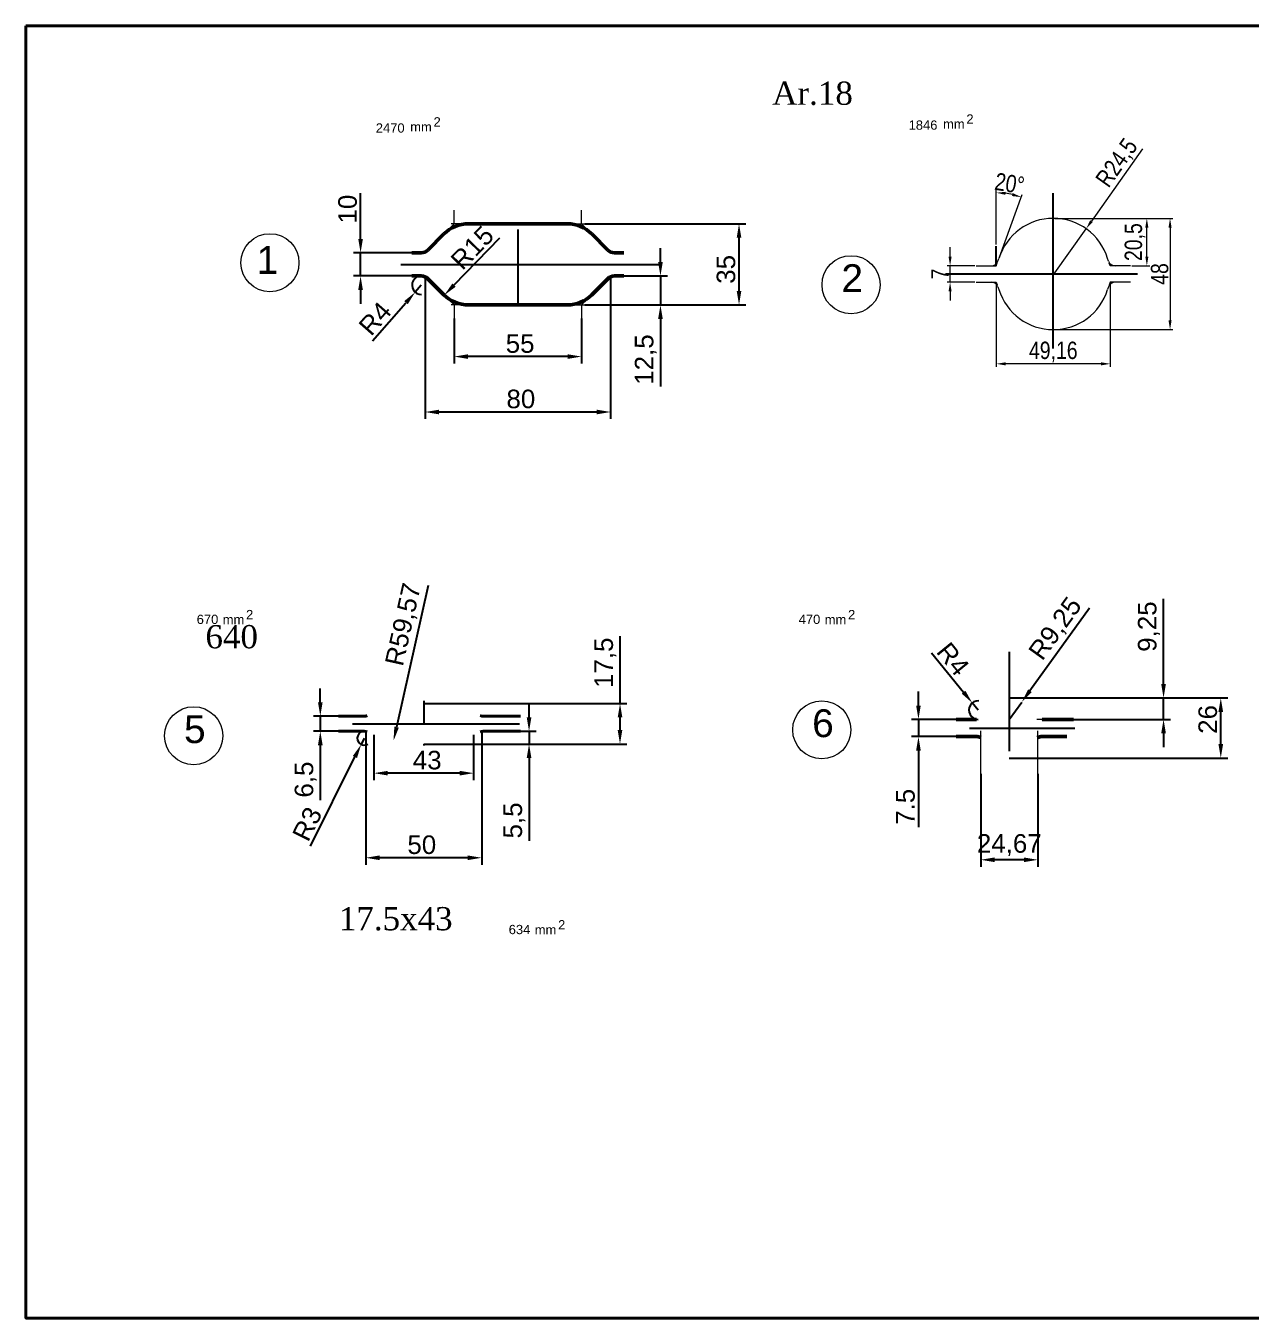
# Model space of a CAD drawing. Header units: millimetres. Extents: x -954 to 34898, y -2134 to 12006.
# Drawn here: x 9691 to 10220, y 7867 to 8424 of the extents above; entities that cross this region are included whole.
import ezdxf

# ---------------------------------------------------------------- set-up
doc = ezdxf.new("R2010")
doc.units = ezdxf.units.MM
doc.header["$LTSCALE"] = 3
doc.linetypes.add('ACAD_ISO04W100', pattern=[30, 24, -3, 0, -3])
for name, color, linetype, lineweight in [('Quota', 3, 'Continuous', 40), ('контурная', 7, 'Continuous', 50), ('осевые', 1, 'ACAD_ISO04W100', 25), ('размерные', 7, 'Continuous', 25), ('тонкая', 7, 'Continuous', 20), ('тонкий', 7, 'Continuous', 20)]:
    doc.layers.add(name, color=color, linetype=linetype, lineweight=lineweight)
doc.layers.add('осевая', color=4, linetype='Continuous')
doc.styles.add('s1v4', font='arial.ttf', dxfattribs={"height": 4})
doc.styles.add('s2.5v4', font='times.ttf', dxfattribs={"height": 10})
doc.styles.add('s3v2.5', font='arial.ttf', dxfattribs={"width": 0.8, "height": 7.5})
doc.styles.get("Standard").update_dxf_attribs({"font": 'arial.ttf'})
doc.dimstyles.new('s2v4', dxfattribs={"dimtxt": 8, "dimasz": 6, "dimexe": 3, "dimexo": 0, "dimgap": 1.5, "dimtad": 1, "dimtxsty": 'Standard', "dimcen": 2.5, "dimadec": 0, "dimazin": 0, "dimtfac": 1, "dimtmove": 0, "dimatfit": 3, "dimfxl": 1, "dimarcsym": 0})
doc.dimstyles.new('s2v4$0', dxfattribs={"dimtxt": 8, "dimasz": 6, "dimexe": 3, "dimexo": 0, "dimgap": 1.5, "dimtad": 1, "dimtxsty": 'Standard', "dimcen": 2.5, "dimadec": 0, "dimazin": 0, "dimtfac": 1, "dimtmove": 0, "dimatfit": 3, "dimfxl": 1, "dimarcsym": 0})
doc.dimstyles.new('s3v2.5', dxfattribs={"dimtxt": 7.5, "dimasz": 4, "dimexe": 1.25, "dimexo": 0.625, "dimtad": 1, "dimtxsty": 's3v2.5', "dimcen": 1.5, "dimclrd": 6, "dimclre": 256, "dimclrt": 1, "dimadec": 0, "dimazin": 0, "dimtfac": 1, "dimtmove": 0, "dimatfit": 3, "dimfxl": 1, "dimlwd": -1, "dimlwe": -1, "dimarcsym": 0})

# ---------------------------------------------------------------- blocks, each defined once
blk = doc.blocks.new('*D2682')
at = {"layer": 'Defpoints', "color": 0, "transparency": 16777216}
for p in [(10076.44, 8125.37), (10092.64, 8125.37), (10092.64, 8117.97)]:
    blk.add_point(p, dxfattribs=at)
at = {"layer": 'тонкий', "color": 0, "lineweight": -2, "transparency": 16777216}
for p, q in [((10076.44, 8131.37), (10076.44, 8137.37)), ((10092.64, 8125.37), (10073.44, 8125.37)), ((10076.44, 8125.37), (10076.44, 8117.97)), ((10092.64, 8117.97), (10073.44, 8117.97)), ((10076.44, 8111.97), (10076.44, 8078.91))]:
    blk.add_line(p, q, dxfattribs=at)
at = {"layer": 'тонкий', "color": 0, "transparency": 16777216}
for points in [[(10075.44, 8131.37), (10077.44, 8131.37), (10076.44, 8125.37)], [(10075.44, 8111.97), (10077.44, 8111.97), (10076.44, 8117.97)]]:
    blk.add_solid(points, dxfattribs=at)
at = {"layer": 'тонкий', "color": 0, "transparency": 16777216, "insert": (10070.88, 8087.69), "char_height": 8, "attachment_point": 5, "rotation": 90}
blk.add_mtext('7.5', dxfattribs=at)
blk = doc.blocks.new('*D2671')
at = {"layer": 'Defpoints', "color": 0, "transparency": 16777216}
for p in [(10099.68, 8132.47), (10102.2, 8129.37)]:
    blk.add_point(p, dxfattribs=at)
at = {"layer": 'тонкий', "color": 0, "lineweight": -2, "transparency": 16777216}
for p, q in [((10082.11, 8154.11), (10095.9, 8137.13)), ((10102.2, 8129.37), (10099.68, 8132.47))]:
    blk.add_line(p, q, dxfattribs=at)
blk.add_arc((10102.2, 8129.37), 4, 86.1036, 270, dxfattribs=at)
at = {"layer": 'тонкий', "color": 0, "transparency": 16777216}
blk.add_solid([(10096.67, 8137.76), (10095.12, 8136.5), (10099.68, 8132.47)], dxfattribs=at)
at = {"layer": 'тонкий', "color": 0, "transparency": 16777216, "insert": (10091.38, 8151.42), "char_height": 8, "attachment_point": 5, "rotation": 309.0755}
blk.add_mtext('R4', dxfattribs=at)
blk = doc.blocks.new('*D2672')
at = {"layer": 'Defpoints', "color": 0, "transparency": 16777216}
for p in [(10115.62, 8134.62), (10206.84, 8134.62), (10115.62, 8108.72)]:
    blk.add_point(p, dxfattribs=at)
at = {"layer": 'тонкий', "color": 0, "lineweight": -2, "transparency": 16777216}
for p, q in [((10115.62, 8134.62), (10209.84, 8134.62)), ((10206.84, 8114.72), (10206.84, 8128.62)), ((10115.62, 8108.72), (10209.84, 8108.72))]:
    blk.add_line(p, q, dxfattribs=at)
at = {"layer": 'тонкий', "color": 0, "transparency": 16777216}
for points in [[(10205.84, 8128.62), (10207.84, 8128.62), (10206.84, 8134.62)], [(10205.84, 8114.72), (10207.84, 8114.72), (10206.84, 8108.72)]]:
    blk.add_solid(points, dxfattribs=at)
at = {"layer": 'тонкий', "color": 0, "transparency": 16777216, "insert": (10201.26, 8125.37), "char_height": 8, "attachment_point": 5, "rotation": 90}
blk.add_mtext('26', dxfattribs=at)
blk = doc.blocks.new('*D2683')
at = {"layer": 'Defpoints', "color": 0, "transparency": 16777216}
for p in [(10138.96, 8134.62), (10182.16, 8134.62), (10139.19, 8125.37)]:
    blk.add_point(p, dxfattribs=at)
at = {"layer": 'тонкий', "color": 0, "lineweight": -2, "transparency": 16777216}
for p, q in [((10182.16, 8140.62), (10182.16, 8177.33)), ((10138.96, 8134.62), (10185.16, 8134.62)), ((10182.16, 8125.37), (10182.16, 8134.62)), ((10139.19, 8125.37), (10185.16, 8125.37)), ((10182.16, 8119.37), (10182.16, 8113.37))]:
    blk.add_line(p, q, dxfattribs=at)
at = {"layer": 'тонкий', "color": 0, "transparency": 16777216}
for points in [[(10181.16, 8140.62), (10183.16, 8140.62), (10182.16, 8134.62)], [(10181.16, 8119.37), (10183.16, 8119.37), (10182.16, 8125.37)]]:
    blk.add_solid(points, dxfattribs=at)
at = {"layer": 'тонкий', "color": 0, "transparency": 16777216, "insert": (10175.85, 8165.41), "char_height": 8, "attachment_point": 5, "rotation": 90}
blk.add_mtext('9,25', dxfattribs=at)
blk = doc.blocks.new('*D2673')
at = {"layer": 'Defpoints', "color": 0, "transparency": 16777216}
for p in [(10121.03, 8132.87), (10115.62, 8125.37)]:
    blk.add_point(p, dxfattribs=at)
at = {"layer": 'тонкий', "color": 0, "lineweight": -2, "transparency": 16777216}
for p, q in [((10150.24, 8173.36), (10124.54, 8137.74)), ((10115.62, 8125.37), (10121.03, 8132.87))]:
    blk.add_line(p, q, dxfattribs=at)
at = {"layer": 'тонкий', "color": 0, "transparency": 16777216}
blk.add_solid([(10123.73, 8138.32), (10125.35, 8137.15), (10121.03, 8132.87)], dxfattribs=at)
at = {"layer": 'тонкий', "color": 0, "transparency": 16777216, "insert": (10135.91, 8164.27), "char_height": 8, "attachment_point": 5, "rotation": 54.191}
blk.add_mtext('R9,25', dxfattribs=at)
blk = doc.blocks.new('*D2674')
at = {"layer": 'Defpoints', "color": 0, "transparency": 16777216}
for p in [(9826.25, 8126.77), (9818.44, 8120.27), (9826.25, 8120.27)]:
    blk.add_point(p, dxfattribs=at)
at = {"layer": 'тонкий', "color": 0, "lineweight": -2, "transparency": 16777216}
for p, q in [((9818.44, 8132.77), (9818.44, 8138.77)), ((9826.25, 8126.77), (9815.44, 8126.77)), ((9818.44, 8126.77), (9818.44, 8120.27)), ((9826.25, 8120.27), (9815.44, 8120.27)), ((9818.44, 8114.27), (9818.44, 8090.6))]:
    blk.add_line(p, q, dxfattribs=at)
at = {"layer": 'тонкий', "color": 0, "transparency": 16777216}
for points in [[(9817.44, 8132.77), (9819.44, 8132.77), (9818.44, 8126.77)], [(9817.44, 8114.27), (9819.44, 8114.27), (9818.44, 8120.27)]]:
    blk.add_solid(points, dxfattribs=at)
at = {"layer": 'тонкий', "color": 0, "transparency": 16777216, "insert": (9812.14, 8099.43), "char_height": 8, "attachment_point": 5, "rotation": 90}
blk.add_mtext('6,5', dxfattribs=at)
blk = doc.blocks.new('*D2675')
at = {"layer": 'Defpoints', "color": 0, "transparency": 16777216}
for p in [(9838.02, 8120.2), (9888.06, 8120.2), (9838.02, 8065.71)]:
    blk.add_point(p, dxfattribs=at)
at = {"layer": 'тонкий', "color": 0, "lineweight": -2, "transparency": 16777216}
for p, q in [((9838.02, 8120.2), (9838.02, 8062.71)), ((9888.06, 8120.2), (9888.06, 8062.71)), ((9882.06, 8065.71), (9844.02, 8065.71))]:
    blk.add_line(p, q, dxfattribs=at)
at = {"layer": 'тонкий', "color": 0, "transparency": 16777216}
for points in [[(9844.02, 8066.71), (9844.02, 8064.71), (9838.02, 8065.71)], [(9882.06, 8066.71), (9882.06, 8064.71), (9888.06, 8065.71)]]:
    blk.add_solid(points, dxfattribs=at)
at = {"layer": 'тонкий', "color": 0, "transparency": 16777216, "insert": (9862.22, 8071.29), "char_height": 8, "attachment_point": 5}
blk.add_mtext('50', dxfattribs=at)
blk = doc.blocks.new('*D2684')
at = {"layer": 'Defpoints', "color": 0, "transparency": 16777216}
for p in [(9904.85, 8120.27), (9908.48, 8120.27), (9863.04, 8114.77)]:
    blk.add_point(p, dxfattribs=at)
at = {"layer": 'тонкий', "color": 0, "lineweight": -2, "transparency": 16777216}
for p, q in [((9908.48, 8126.27), (9908.48, 8132.27)), ((9904.85, 8120.27), (9911.48, 8120.27)), ((9908.48, 8120.27), (9908.48, 8114.77)), ((9863.04, 8114.77), (9911.48, 8114.77)), ((9908.48, 8108.77), (9908.48, 8072.99))]:
    blk.add_line(p, q, dxfattribs=at)
at = {"layer": 'тонкий', "color": 0, "transparency": 16777216}
for points in [[(9907.48, 8126.27), (9909.48, 8126.27), (9908.48, 8120.27)], [(9907.48, 8108.77), (9909.48, 8108.77), (9908.48, 8114.77)]]:
    blk.add_solid(points, dxfattribs=at)
at = {"layer": 'тонкий', "color": 0, "transparency": 16777216, "insert": (9902.19, 8081.81), "char_height": 8, "attachment_point": 5, "rotation": 90}
blk.add_mtext('5,5', dxfattribs=at)
blk = doc.blocks.new('*D2676')
at = {"layer": 'Defpoints', "color": 0, "transparency": 16777216}
for p in [(9863.74, 8132.26), (9947.72, 8132.26), (9907.64, 8114.77)]:
    blk.add_point(p, dxfattribs=at)
at = {"layer": 'тонкий', "color": 0, "lineweight": -2, "transparency": 16777216}
for p, q in [((9947.72, 8132.26), (9947.72, 8161.35)), ((9863.74, 8132.26), (9950.72, 8132.26)), ((9947.72, 8120.77), (9947.72, 8126.26)), ((9907.64, 8114.77), (9950.72, 8114.77))]:
    blk.add_line(p, q, dxfattribs=at)
at = {"layer": 'тонкий', "color": 0, "transparency": 16777216}
for points in [[(9946.72, 8126.26), (9948.72, 8126.26), (9947.72, 8132.26)], [(9946.72, 8120.77), (9948.72, 8120.77), (9947.72, 8114.77)]]:
    blk.add_solid(points, dxfattribs=at)
at = {"layer": 'тонкий', "color": 0, "transparency": 16777216, "insert": (9941.42, 8149.81), "char_height": 8, "attachment_point": 5, "rotation": 90}
blk.add_mtext('17,5', dxfattribs=at)
blk = doc.blocks.new('*D2677')
at = {"color": 0, "lineweight": -2, "transparency": 16777216}
for p, q in [((9841.54, 8118.78), (9841.54, 8099.2)), ((9884.54, 8118.78), (9884.54, 8099.2)), ((9878.54, 8102.2), (9847.54, 8102.2))]:
    blk.add_line(p, q, dxfattribs=at)
at = {"color": 0, "transparency": 16777216}
for points in [[(9847.54, 8103.2), (9847.54, 8101.2), (9841.54, 8102.2)], [(9878.54, 8103.2), (9878.54, 8101.2), (9884.54, 8102.2)]]:
    blk.add_solid(points, dxfattribs=at)
at = {"layer": 'Defpoints', "color": 0, "transparency": 16777216}
for p in [(9841.54, 8118.78), (9884.54, 8118.78), (9841.54, 8102.2)]:
    blk.add_point(p, dxfattribs=at)
at = {"color": 0, "lineweight": 15, "transparency": 16777216, "insert": (9864.55, 8107.78), "char_height": 8, "attachment_point": 5}
blk.add_mtext('43', dxfattribs=at)
blk = doc.blocks.new('*D2685')
at = {"layer": 'Defpoints', "color": 0, "transparency": 16777216}
for p in [(9836.06, 8114.58), (9837.39, 8117.27)]:
    blk.add_point(p, dxfattribs=at)
at = {"layer": 'тонкий', "color": 0, "lineweight": -2, "transparency": 16777216}
for p, q in [((9837.39, 8117.27), (9836.06, 8114.58)), ((9814.28, 8070.69), (9833.39, 8109.2))]:
    blk.add_line(p, q, dxfattribs=at)
blk.add_arc((9837.39, 8117.27), 3, 90, 300.9069, dxfattribs=at)
at = {"layer": 'тонкий', "color": 0, "transparency": 16777216}
blk.add_solid([(9832.49, 8109.65), (9834.29, 8108.76), (9836.06, 8114.58)], dxfattribs=at)
at = {"layer": 'тонкий', "color": 0, "transparency": 16777216, "insert": (9812.81, 8080.3), "char_height": 8, "attachment_point": 5, "rotation": 63.6111}
blk.add_mtext('R3', dxfattribs=at)
blk = doc.blocks.new('*D2678')
at = {"layer": 'Defpoints', "color": 0, "transparency": 16777216}
for p in [(9863.04, 8174.34), (9850.03, 8116.21)]:
    blk.add_point(p, dxfattribs=at)
at = {"layer": 'тонкий', "color": 0, "lineweight": -2, "transparency": 16777216}
blk.add_line((9865.02, 8183.19), (9851.34, 8122.06), dxfattribs=at)
at = {"layer": 'тонкий', "color": 0, "transparency": 16777216}
blk.add_solid([(9850.37, 8122.28), (9852.32, 8121.84), (9850.03, 8116.21)], dxfattribs=at)
at = {"layer": 'тонкий', "color": 0, "transparency": 16777216, "insert": (9854.76, 8166.2), "char_height": 8, "attachment_point": 5, "rotation": 77.385}
blk.add_mtext('R59,57', dxfattribs=at)
blk = doc.blocks.new('*D2686')
at = {"layer": 'Defpoints', "color": 0, "transparency": 16777216}
for p in [(10103.28, 8101.9), (10127.95, 8101.9), (10103.28, 8064.84)]:
    blk.add_point(p, dxfattribs=at)
at = {"layer": 'тонкий', "color": 0, "lineweight": -2, "transparency": 16777216}
for p, q in [((10103.28, 8101.9), (10103.28, 8061.84)), ((10127.95, 8101.9), (10127.95, 8061.84)), ((10121.95, 8064.84), (10109.28, 8064.84))]:
    blk.add_line(p, q, dxfattribs=at)
at = {"layer": 'тонкий', "color": 0, "transparency": 16777216}
for points in [[(10109.28, 8065.84), (10109.28, 8063.84), (10103.28, 8064.84)], [(10121.95, 8065.84), (10121.95, 8063.84), (10127.95, 8064.84)]]:
    blk.add_solid(points, dxfattribs=at)
at = {"layer": 'тонкий', "color": 0, "transparency": 16777216, "insert": (10115.62, 8071.15), "char_height": 8, "attachment_point": 5}
blk.add_mtext('24,67', dxfattribs=at)
blk = doc.blocks.new('*D2679')
at = {"layer": 'Defpoints', "color": 0, "transparency": 16777216}
for p in [(9932.5, 8339.11), (9999.05, 8339.11), (9968.16, 8304.11)]:
    blk.add_point(p, dxfattribs=at)
at = {"layer": 'тонкий', "color": 0, "lineweight": -2, "transparency": 16777216}
for p, q in [((9932.5, 8339.11), (10002.05, 8339.11)), ((9999.05, 8310.11), (9999.05, 8333.11)), ((9968.16, 8304.11), (10002.05, 8304.11))]:
    blk.add_line(p, q, dxfattribs=at)
at = {"layer": 'тонкий', "color": 0, "transparency": 16777216}
for points in [[(9998.05, 8333.11), (10000.05, 8333.11), (9999.05, 8339.11)], [(9998.05, 8310.11), (10000.05, 8310.11), (9999.05, 8304.11)]]:
    blk.add_solid(points, dxfattribs=at)
at = {"layer": 'тонкий', "color": 0, "transparency": 16777216, "insert": (9993.46, 8319.46), "char_height": 8, "attachment_point": 5, "rotation": 90}
blk.add_mtext('35', dxfattribs=at)
blk = doc.blocks.new('*D2687')
at = {"layer": 'Defpoints', "color": 0, "transparency": 16777216}
for p in [(9835.81, 8326.61), (9858.47, 8326.61), (9857.89, 8316.61)]:
    blk.add_point(p, dxfattribs=at)
at = {"layer": 'тонкий', "color": 0, "lineweight": -2, "transparency": 16777216}
for p, q in [((9835.81, 8332.61), (9835.81, 8352.29)), ((9858.47, 8326.61), (9832.81, 8326.61)), ((9835.81, 8316.61), (9835.81, 8326.61)), ((9857.89, 8316.61), (9832.81, 8316.61)), ((9835.81, 8310.61), (9835.81, 8304.61))]:
    blk.add_line(p, q, dxfattribs=at)
at = {"layer": 'тонкий', "color": 0, "transparency": 16777216}
for points in [[(9834.81, 8332.61), (9836.81, 8332.61), (9835.81, 8326.61)], [(9834.81, 8310.61), (9836.81, 8310.61), (9835.81, 8316.61)]]:
    blk.add_solid(points, dxfattribs=at)
at = {"layer": 'тонкий', "color": 0, "transparency": 16777216, "insert": (9830.23, 8345.45), "char_height": 8, "attachment_point": 5, "rotation": 90}
blk.add_mtext('10', dxfattribs=at)
blk = doc.blocks.new('*D2688')
at = {"layer": 'Defpoints', "color": 0, "transparency": 16777216}
for p in [(9949.43, 8316.61), (9932.5, 8304.11), (9965.16, 8304.11)]:
    blk.add_point(p, dxfattribs=at)
at = {"layer": 'тонкий', "color": 0, "lineweight": -2, "transparency": 16777216}
for p, q in [((9965.16, 8322.61), (9965.16, 8328.61)), ((9949.43, 8316.61), (9968.16, 8316.61)), ((9965.16, 8316.61), (9965.16, 8304.11)), ((9932.5, 8304.11), (9968.16, 8304.11)), ((9965.16, 8298.11), (9965.16, 8269.02))]:
    blk.add_line(p, q, dxfattribs=at)
at = {"layer": 'тонкий', "color": 0, "transparency": 16777216}
for points in [[(9964.16, 8322.61), (9966.16, 8322.61), (9965.16, 8316.61)], [(9964.16, 8298.11), (9966.16, 8298.11), (9965.16, 8304.11)]]:
    blk.add_solid(points, dxfattribs=at)
at = {"layer": 'тонкий', "color": 0, "transparency": 16777216, "insert": (9958.85, 8280.57), "char_height": 8, "attachment_point": 5, "rotation": 90}
blk.add_mtext('12,5', dxfattribs=at)
blk = doc.blocks.new('*D2689')
at = {"layer": 'Defpoints', "color": 0, "transparency": 16777216}
for p in [(9876.16, 8298.24), (9931.16, 8298.24), (9876.16, 8281.85)]:
    blk.add_point(p, dxfattribs=at)
at = {"layer": 'тонкий', "color": 0, "lineweight": -2, "transparency": 16777216}
for p, q in [((9876.16, 8298.24), (9876.16, 8278.85)), ((9931.16, 8298.24), (9931.16, 8278.85)), ((9925.16, 8281.85), (9882.16, 8281.85))]:
    blk.add_line(p, q, dxfattribs=at)
at = {"layer": 'тонкий', "color": 0, "transparency": 16777216}
for points in [[(9882.16, 8282.85), (9882.16, 8280.85), (9876.16, 8281.85)], [(9925.16, 8282.85), (9925.16, 8280.85), (9931.16, 8281.85)]]:
    blk.add_solid(points, dxfattribs=at)
at = {"layer": 'тонкий', "color": 0, "transparency": 16777216, "insert": (9904.63, 8287.42), "char_height": 8, "attachment_point": 5}
blk.add_mtext('55', dxfattribs=at)
blk = doc.blocks.new('*D2690')
at = {"layer": 'Defpoints', "color": 0, "transparency": 16777216}
for p in [(9863.66, 8316.61), (9943.66, 8316.61), (9863.66, 8257.95)]:
    blk.add_point(p, dxfattribs=at)
at = {"layer": 'тонкий', "color": 0, "lineweight": -2, "transparency": 16777216}
for p, q in [((9863.66, 8316.61), (9863.66, 8254.95)), ((9943.66, 8316.61), (9943.66, 8254.95)), ((9937.66, 8257.95), (9869.66, 8257.95))]:
    blk.add_line(p, q, dxfattribs=at)
at = {"layer": 'тонкий', "color": 0, "transparency": 16777216}
for points in [[(9869.66, 8258.95), (9869.66, 8256.95), (9863.66, 8257.95)], [(9937.66, 8258.95), (9937.66, 8256.95), (9943.66, 8257.95)]]:
    blk.add_solid(points, dxfattribs=at)
at = {"layer": 'тонкий', "color": 0, "transparency": 16777216, "insert": (9904.95, 8263.54), "char_height": 8, "attachment_point": 5}
blk.add_mtext('80', dxfattribs=at)
blk = doc.blocks.new('*D2680')
at = {"layer": 'Defpoints', "color": 0, "transparency": 16777216}
for p in [(9882.38, 8319.11), (9871.92, 8308.35)]:
    blk.add_point(p, dxfattribs=at)
at = {"layer": 'тонкий', "color": 0, "lineweight": -2, "transparency": 16777216}
blk.add_line((9895.74, 8332.86), (9876.1, 8312.66), dxfattribs=at)
at = {"layer": 'тонкий', "color": 0, "transparency": 16777216}
blk.add_solid([(9875.39, 8313.35), (9876.82, 8311.96), (9871.92, 8308.35)], dxfattribs=at)
at = {"layer": 'тонкий', "color": 0, "transparency": 16777216, "insert": (9884.01, 8328.8), "char_height": 8, "attachment_point": 5, "rotation": 45.812}
blk.add_mtext('R15', dxfattribs=at)
blk = doc.blocks.new('*D2691')
at = {"layer": 'Defpoints', "color": 0, "transparency": 16777216}
for p in [(9859.36, 8309.61), (9862.01, 8312.61)]:
    blk.add_point(p, dxfattribs=at)
at = {"layer": 'тонкий', "color": 0, "lineweight": -2, "transparency": 16777216}
for p, q in [((9862.01, 8312.61), (9859.36, 8309.61)), ((9840.95, 8288.69), (9855.4, 8305.1))]:
    blk.add_line(p, q, dxfattribs=at)
blk.add_arc((9862.01, 8312.61), 4, 90, 271.6172, dxfattribs=at)
at = {"layer": 'тонкий', "color": 0, "transparency": 16777216}
blk.add_solid([(9854.65, 8305.77), (9856.15, 8304.44), (9859.36, 8309.61)], dxfattribs=at)
at = {"layer": 'тонкий', "color": 0, "transparency": 16777216, "insert": (9842.07, 8298.28), "char_height": 8, "attachment_point": 5, "rotation": 48.6454}
blk.add_mtext('R4', dxfattribs=at)
blk = doc.blocks.new('*D2692')
at = {"layer": 'Defpoints', "color": 0, "transparency": 16777216}
for p in [(10134.6, 8341.47), (10134.6, 8293.47), (10184.96, 8293.47)]:
    blk.add_point(p, dxfattribs=at)
at = {"layer": 'тонкая', "transparency": 16777216}
for p, q in [((10135.23, 8341.47), (10186.21, 8341.47)), ((10135.23, 8293.47), (10186.21, 8293.47))]:
    blk.add_line(p, q, dxfattribs=at)
at = {"layer": 'тонкая', "color": 6, "transparency": 16777216}
blk.add_line((10184.96, 8337.47), (10184.96, 8297.47), dxfattribs=at)
for points in [[(10184.29, 8337.47), (10185.63, 8337.47), (10184.96, 8341.47)], [(10184.29, 8297.47), (10185.63, 8297.47), (10184.96, 8293.47)]]:
    blk.add_solid(points, dxfattribs=at)
at = {"layer": 'тонкая', "color": 1, "transparency": 16777216, "insert": (10180.5, 8317.47), "char_height": 7.5, "attachment_point": 5, "rotation": 90, "style": 's3v2.5'}
blk.add_mtext('48', dxfattribs=at)
blk = doc.blocks.new('*D2693')
at = {"layer": 'Defpoints', "color": 0, "transparency": 16777216}
for p in [(10110.02, 8313.97), (10159.18, 8313.97), (10110.02, 8278.72)]:
    blk.add_point(p, dxfattribs=at)
at = {"layer": 'тонкая', "transparency": 16777216}
for p, q in [((10110.02, 8313.35), (10110.02, 8277.47)), ((10159.18, 8313.35), (10159.18, 8277.47))]:
    blk.add_line(p, q, dxfattribs=at)
at = {"layer": 'тонкая', "color": 6, "transparency": 16777216}
blk.add_line((10155.18, 8278.72), (10114.02, 8278.72), dxfattribs=at)
for points in [[(10114.02, 8279.39), (10114.02, 8278.05), (10110.02, 8278.72)], [(10155.18, 8279.39), (10155.18, 8278.05), (10159.18, 8278.72)]]:
    blk.add_solid(points, dxfattribs=at)
at = {"layer": 'тонкая', "color": 1, "transparency": 16777216, "insert": (10134.6, 8283.85), "char_height": 7.5, "attachment_point": 5, "style": 's3v2.5'}
blk.add_mtext('49,16', dxfattribs=at)
blk = doc.blocks.new('*D2694')
at = {"layer": 'Defpoints', "color": 0, "transparency": 16777216}
for p in [(10090.09, 8320.97), (10101.32, 8320.97), (10101.32, 8313.97)]:
    blk.add_point(p, dxfattribs=at)
at = {"layer": 'тонкая', "color": 6, "transparency": 16777216}
for p, q in [((10090.09, 8324.97), (10090.09, 8328.97)), ((10090.09, 8313.97), (10090.09, 8320.97)), ((10090.09, 8309.97), (10090.09, 8305.97))]:
    blk.add_line(p, q, dxfattribs=at)
at = {"layer": 'тонкая', "transparency": 16777216}
for p, q in [((10100.69, 8320.97), (10088.84, 8320.97)), ((10100.69, 8313.97), (10088.84, 8313.97))]:
    blk.add_line(p, q, dxfattribs=at)
at = {"layer": 'тонкая', "color": 6, "transparency": 16777216}
for points in [[(10089.43, 8324.97), (10090.76, 8324.97), (10090.09, 8320.97)], [(10089.43, 8309.97), (10090.76, 8309.97), (10090.09, 8313.97)]]:
    blk.add_solid(points, dxfattribs=at)
at = {"layer": 'тонкая', "color": 1, "transparency": 16777216, "insert": (10085.72, 8317.47), "char_height": 7.5, "attachment_point": 5, "rotation": 90, "style": 's3v2.5'}
blk.add_mtext('7', dxfattribs=at)
blk = doc.blocks.new('*D2695')
at = {"layer": 'Defpoints', "color": 0, "transparency": 16777216}
for p in [(10148.76, 8336.97), (10134.6, 8316.97)]:
    blk.add_point(p, dxfattribs=at)
at = {"layer": 'тонкая', "color": 6, "transparency": 16777216}
for p, q in [((10173.13, 8371.39), (10151.07, 8340.23)), ((10134.6, 8316.97), (10148.76, 8336.97))]:
    blk.add_line(p, q, dxfattribs=at)
blk.add_solid([(10150.52, 8340.62), (10151.61, 8339.85), (10148.76, 8336.97)], dxfattribs=at)
at = {"layer": 'тонкая', "color": 1, "transparency": 16777216, "insert": (10162.4, 8365.13), "char_height": 7.5, "attachment_point": 5, "rotation": 54.7056, "style": 's3v2.5'}
blk.add_mtext('R24,5', dxfattribs=at)
blk = doc.blocks.new('*D2696')
at = {"layer": 'Defpoints', "color": 0, "transparency": 16777216}
for p in [(10167.88, 8341.47), (10174.96, 8341.47), (10167.88, 8320.97)]:
    blk.add_point(p, dxfattribs=at)
at = {"layer": 'тонкая', "transparency": 16777216}
for p, q in [((10168.51, 8341.47), (10176.21, 8341.47)), ((10168.51, 8320.97), (10176.21, 8320.97))]:
    blk.add_line(p, q, dxfattribs=at)
at = {"layer": 'тонкая', "color": 6, "transparency": 16777216}
blk.add_line((10174.96, 8324.97), (10174.96, 8337.47), dxfattribs=at)
for points in [[(10174.29, 8337.47), (10175.63, 8337.47), (10174.96, 8341.47)], [(10174.29, 8324.97), (10175.63, 8324.97), (10174.96, 8320.97)]]:
    blk.add_solid(points, dxfattribs=at)
at = {"layer": 'тонкая', "color": 1, "transparency": 16777216, "insert": (10169.83, 8331.22), "char_height": 7.5, "attachment_point": 5, "rotation": 90, "style": 's3v2.5'}
blk.add_mtext('20,5', dxfattribs=at)
blk = doc.blocks.new('*D2697')
at = {"layer": 'Defpoints', "color": 0, "transparency": 16777216}
for p in [(10117.29, 8351.66), (10110.02, 8329.5), (10110.02, 8320.97), (10110.74, 8322.95), (10111.18, 8324.16)]:
    blk.add_point(p, dxfattribs=at)
at = {"layer": 'тонкая', "transparency": 16777216}
for p, q in [((10110.02, 8330.13), (10110.02, 8353.76)), ((10111.39, 8324.74), (10121.23, 8351.78))]:
    blk.add_line(p, q, dxfattribs=at)
at = {"layer": 'тонкая', "color": 6, "transparency": 16777216}
blk.add_arc((10110.02, 8320.97), 31.54, 77.2723, 82.7277, dxfattribs=at)
for points in [[(10113.97, 8351.59), (10114.05, 8352.92), (10110.02, 8352.51)], [(10117.15, 8352.37), (10116.78, 8351.09), (10120.8, 8350.61)]]:
    blk.add_solid(points, dxfattribs=at)
at = {"layer": 'тонкая', "color": 1, "transparency": 16777216, "insert": (10115.77, 8356.5), "char_height": 7.5, "attachment_point": 5, "rotation": 350.804, "style": 's3v2.5'}
blk.add_mtext('20°', dxfattribs=at)

msp = doc.modelspace()

# ---------------------------------------------------------------- linework, layer by layer
at = {"lineweight": 40}
for p, q in [((9826.254, 8126.767), (9837.39, 8126.767)), ((9904.853, 8126.767), (9888.694, 8126.767)), ((9826.254, 8120.267), (9837.39, 8120.267)), ((9904.853, 8120.267), (9888.694, 8120.267))]:
    msp.add_line(p, q, dxfattribs=at)
for centre, start, end in [((9837.39, 8129.767), 270, 294.20303), ((9888.694, 8129.767), 245.79697, 270), ((9837.39, 8117.267), 65.79697, 90), ((9888.694, 8117.267), 90, 114.20303)]:
    msp.add_arc(centre, 3, start, end, dxfattribs=at)
at = {"layer": 'Quota'}
msp.add_lwpolyline([(9691.428, 8424.484), (10702.152, 8424.484), (10702.152, 7867.172), (9691.428, 7867.172), (9691.428, 8424.484)], close=True, dxfattribs=at)
at = {"layer": 'контурная'}
for p, q in [((9903.664, 8339.111), (9882.378, 8339.111)), ((9903.664, 8339.111), (9924.951, 8339.111)), ((9871.771, 8334.717), (9864.836, 8327.782)), ((9935.558, 8334.717), (9942.493, 8327.782)), ((9862.008, 8326.611), (9857.895, 8326.611)), ((9945.321, 8326.611), (9949.434, 8326.611)), ((9862.008, 8316.611), (9857.895, 8316.611)), ((9871.771, 8308.504), (9864.836, 8315.439)), ((9935.558, 8308.504), (9942.493, 8315.439)), ((9945.321, 8316.611), (9949.434, 8316.611)), ((9903.664, 8304.111), (9882.378, 8304.111)), ((9903.664, 8304.111), (9924.951, 8304.111)), ((10092.639, 8125.368), (10101.478, 8125.368)), ((10129.757, 8125.368), (10143.291, 8125.368)), ((10092.639, 8117.968), (10101.511, 8117.968)), ((10129.724, 8117.968), (10140.502, 8117.968))]:
    msp.add_line(p, q, dxfattribs=at)
for centre, radius, start, end in [((9882.378, 8324.111), 15, 90, 135), ((9924.951, 8324.111), 15, 45, 90), ((9862.008, 8330.611), 4, 270, 315), ((9945.321, 8330.611), 4, 225, 270), ((9862.008, 8312.611), 4, 45, 90), ((9945.321, 8312.611), 4, 90, 135), ((9882.378, 8319.111), 15, 225, 270), ((9924.951, 8319.111), 15, 270, 315), ((10101.478, 8113.968), 4, 63.17977, 90), ((10129.757, 8113.968), 4, 90, 116.82023)]:
    msp.add_arc(centre, radius, start, end, dxfattribs=at)
at = {"layer": 'осевая'}
for p, q in [((10134.601, 8285.406), (10134.601, 8352.313)), ((9903.664, 8336.611), (9903.664, 8303.504)), ((9853.151, 8321.611), (9965.119, 8321.611)), ((10088.158, 8317.472), (10170.96, 8317.472)), ((10115.617, 8154.47), (10115.617, 8111.734))]:
    msp.add_line(p, q, dxfattribs=at)
at = {"layer": 'осевые'}
for p, q in [((9863.042, 8133.417), (9863.042, 8123.517)), ((9832.353, 8123.517), (9905.985, 8123.517)), ((10098.413, 8121.668), (10143.962, 8121.668)), ((9863.042, 8114.767), (9863.042, 8114.117))]:
    msp.add_line(p, q, dxfattribs=at)
at = {"layer": 'размерные'}
msp.add_line((10110.019, 8320.972), (10110.019, 8329.505), dxfattribs=at)
at = {"layer": 'тонкая'}
for p, q in [((9876.164, 8339.111), (9876.164, 8344.984)), ((9931.164, 8339.111), (9931.164, 8344.984)), ((9876.164, 8339.111), (9873.607, 8336.553)), ((9881.135, 8339.111), (9874.826, 8339.111)), ((9926.194, 8339.111), (9932.503, 8339.111)), ((9931.164, 8339.111), (9933.722, 8336.553)), ((9862.008, 8326.611), (9863.664, 8326.611)), ((9864.62, 8327.566), (9863.664, 8326.611)), ((9942.709, 8327.566), (9943.664, 8326.611)), ((9945.321, 8326.611), (9943.664, 8326.611)), ((10101.32, 8320.972), (10107.919, 8320.972)), ((10107.919, 8320.972), (10110.019, 8320.972)), ((10110.019, 8320.972), (10110.451, 8322.16)), ((10110.738, 8322.946), (10111.179, 8324.158)), ((10158.465, 8322.946), (10158.024, 8324.158)), ((10159.183, 8320.972), (10158.751, 8322.16)), ((10161.284, 8320.972), (10159.183, 8320.972)), ((10167.883, 8320.972), (10161.284, 8320.972)), ((9862.008, 8316.611), (9863.664, 8316.611)), ((9864.62, 8315.655), (9863.664, 8316.611)), ((9942.709, 8315.655), (9943.664, 8316.611)), ((9945.321, 8316.611), (9943.664, 8316.611)), ((10101.32, 8313.972), (10107.919, 8313.972)), ((10107.919, 8313.972), (10110.019, 8313.972)), ((10110.019, 8313.972), (10110.451, 8312.785)), ((10110.738, 8311.998), (10111.179, 8310.787)), ((10158.465, 8311.998), (10158.024, 8310.787)), ((10159.183, 8313.972), (10158.751, 8312.785)), ((10161.284, 8313.972), (10159.183, 8313.972)), ((10167.883, 8313.972), (10161.284, 8313.972)), ((9876.164, 8304.111), (9873.607, 8306.669)), ((9881.135, 8304.111), (9874.826, 8304.111)), ((9876.164, 8304.111), (9876.164, 8298.238)), ((9926.194, 8304.111), (9932.503, 8304.111)), ((9931.164, 8304.111), (9933.722, 8306.669)), ((9931.164, 8304.111), (9931.164, 8298.238))]:
    msp.add_line(p, q, dxfattribs=at)
for centre in [(9796.712, 8322.323), (10047.381, 8312.826), (10034.751, 8120.887), (9763.822, 8118.327)]:
    msp.add_circle(centre, 12.532, dxfattribs=at)
for centre, radius, start, end in [((10134.601, 8316.972), 24.5, 17.05453, 162.94547), ((10107.919, 8323.972), 3, 270, 340), ((10161.284, 8323.972), 3, 200, 270), ((10107.919, 8310.972), 3, 20, 90), ((10134.601, 8317.972), 24.5, 197.05453, 342.94547), ((10161.284, 8310.972), 3, 90, 160)]:
    msp.add_arc(centre, radius, start, end, dxfattribs=at)
at = {"layer": 'тонкий'}
for p, q in [((10101.478, 8125.368), (10100.886, 8125.368)), ((10103.282, 8101.898), (10103.282, 8120.468)), ((10129.608, 8125.37), (10127.505, 8125.37)), ((10129.608, 8125.37), (10127.505, 8125.37)), ((10127.952, 8101.898), (10127.952, 8120.468)), ((10129.034, 8125.368), (10128.034, 8125.37)), ((10129.724, 8125.368), (10130.348, 8125.368)), ((10129.757, 8125.368), (10130.348, 8125.368)), ((10101.478, 8117.968), (10100.886, 8117.968)), ((10101.627, 8117.967), (10103.532, 8117.967)), ((10129.608, 8117.967), (10127.505, 8117.967)), ((10129.608, 8117.967), (10127.505, 8117.967)), ((10129.034, 8117.968), (10127.733, 8117.967)), ((10129.724, 8117.968), (10130.348, 8117.968)), ((10129.757, 8117.968), (10130.348, 8117.968))]:
    msp.add_line(p, q, dxfattribs=at)

# ---------------------------------------------------------------- texts
at = {"layer": 'Quota', "style": 's2.5v4'}
msp.add_text('640', height=10, dxfattribs=at).set_placement((9768.895, 8156.055))
at = {"layer": 'тонкая', "style": 's1v4'}
for s, p in [('2470', (9842.378, 8378.448)), ('mm', (9857.225, 8378.921)), ('2', (9867.295, 8381.066)), ('1846', (10072.194, 8379.691)), ('mm', (10087.041, 8380.165)), ('2', (10097.111, 8382.309)), ('670', (9765.127, 8166.543)), ('2', (9786.424, 8168.587)), ('470', (10024.779, 8166.543)), ('2', (10046.076, 8168.587)), ('mm', (9776.354, 8166.442)), ('mm', (10036.006, 8166.442)), ('634', (9899.708, 8032.769)), ('2', (9921.006, 8034.813)), ('mm', (9910.936, 8032.669))]:
    msp.add_text(s, height=4, dxfattribs=at).set_placement(p)
at = {"layer": 'тонкий'}
for s, height, style, p in [('Ar.18', 10, 's2.5v4', (10013.339, 8390.428)), ('1', 12, 's1v4', (9790.95, 8317.531)), ('2', 12, 's1v4', (10043.218, 8309.676)), ('5', 12, 's1v4', (9759.659, 8115.177)), ('6', 12, 's1v4', (10030.588, 8117.736)), ('17.5x43', 10, 's2.5v4', (9826.429, 8034.454))]:
    msp.add_text(s, height=height, dxfattribs=dict(at, style=style)).set_placement(p)

# ---------------------------------------------------------------- dimensions: what is measured, and where the dimension line sits
at = {"lineweight": 15}
dim = msp.add_linear_dim(base=(9841.542, 8102.198), p1=(9884.542, 8118.782), p2=(9841.542, 8118.782), dimstyle='s2v4', dxfattribs=at)
dim.commit()
dim.dimension.update_dxf_attribs({"geometry": '*D2677', "text_midpoint": (9864.552, 8102.198), "dimtype": 160})
at = {"layer": 'тонкая'}
dim = msp.add_radius_dim(center=(10134.601, 8316.972), mpoint=(10148.757, 8336.969), dimstyle='s3v2.5', dxfattribs=at)
dim.commit()
dim.dimension.update_dxf_attribs({"geometry": '*D2695', "text_midpoint": (10166.59, 8362.161), "dimtype": 164})
dim = msp.add_angular_dim_2l(base=(10117.292, 8351.658), line1=((10110.019, 8320.972), (10110.019, 8329.505)), line2=((10110.738, 8322.946), (10111.179, 8324.158)), dimstyle='s3v2.5', dxfattribs=at)
dim.commit()
dim.dimension.update_dxf_attribs({"geometry": '*D2697', "text_midpoint": (10115.059, 8352.102), "dimtype": 162})
for base, p1, p2, picture, middle in [((10184.959, 8293.472), (10134.601, 8341.472), (10134.601, 8293.472), '*D2692', (10180.505, 8317.472)), ((10174.959, 8341.472), (10167.883, 8320.972), (10167.883, 8341.472), '*D2696', (10169.827, 8331.222)), ((10090.092, 8320.972), (10101.32, 8313.972), (10101.32, 8320.972), '*D2694', (10085.717, 8317.472))]:
    dim = msp.add_linear_dim(base=base, p1=p1, p2=p2, angle=90, dimstyle='s3v2.5', dxfattribs=at)
    dim.commit()
    dim.dimension.update_dxf_attribs({"geometry": picture, "text_midpoint": middle})
dim = msp.add_linear_dim(base=(10110.019, 8278.721), p1=(10159.183, 8313.972), p2=(10110.019, 8313.972), dimstyle='s3v2.5', dxfattribs=at)
dim.commit()
dim.dimension.update_dxf_attribs({"geometry": '*D2693', "text_midpoint": (10134.601, 8283.854)})
at = {"layer": 'тонкий'}
for base, p1, p2, dimstyle, picture, middle in [((9835.811, 8326.611), (9857.895, 8316.611), (9858.468, 8326.611), 's2v4', '*D2687', (9830.226, 8345.45)), ((9965.156, 8304.111), (9949.434, 8316.611), (9932.503, 8304.111), 's2v4$0', '*D2688', (9958.849, 8280.567))]:
    dim = msp.add_linear_dim(base=base, p1=p1, p2=p2, angle=90, dimstyle=dimstyle, override={"dimdec": 1}, dxfattribs=at)
    dim.commit()
    dim.dimension.update_dxf_attribs({"geometry": picture, "text_midpoint": middle})
dim = msp.add_radius_dim(center=(9882.378, 8319.111), mpoint=(9871.922, 8308.355), dimstyle='s2v4', override={"dimdec": 1}, dxfattribs=at)
dim.commit()
dim.dimension.update_dxf_attribs({"geometry": '*D2680', "text_midpoint": (9888.015, 8324.91), "dimtype": 164})
dim = msp.add_linear_dim(base=(9999.05, 8339.111), p1=(9968.156, 8304.111), p2=(9932.503, 8339.111), angle=90, dimstyle='s2v4', override={"dimdec": 1}, dxfattribs=at)
dim.commit()
dim.dimension.update_dxf_attribs({"geometry": '*D2679', "text_midpoint": (9999.05, 8319.462), "dimtype": 160})
dim = msp.add_radius_dim(center=(9862.008, 8312.611), mpoint=(9859.365, 8309.608), dimstyle='s2v4', override={"dimdec": 1}, dxfattribs=at)
dim.commit()
dim.dimension.update_dxf_attribs({"geometry": '*D2691', "text_midpoint": (9842.066, 8298.279)})
for base, p1, p2, dimstyle, override, picture, middle in [((9863.664, 8257.951), (9943.664, 8316.611), (9863.664, 8316.611), 's2v4$0', {"dimdec": 1}, '*D2690', (9904.947, 8257.951)), ((9876.164, 8281.85), (9931.164, 8298.238), (9876.164, 8298.238), 's2v4$0', {"dimdec": 1}, '*D2689', (9904.632, 8281.85)), ((9838.019, 8065.71), (9888.065, 8120.2), (9838.019, 8120.2), 's2v4', {"dimdec": 0}, '*D2675', (9862.223, 8065.71))]:
    dim = msp.add_linear_dim(base=base, p1=p1, p2=p2, dimstyle=dimstyle, override=override, dxfattribs=at)
    dim.commit()
    dim.dimension.update_dxf_attribs({"geometry": picture, "text_midpoint": middle, "dimtype": 160})
for center, mpoint, picture, middle in [((9863.042, 8174.337), (9850.032, 8116.205), '*D2678', (9860.912, 8164.818)), ((10115.617, 8125.368), (10121.029, 8132.87), '*D2673', (10141.024, 8160.584)), ((9837.39, 8117.267), (9836.057, 8114.58), '*D2685', (9817.815, 8077.814))]:
    dim = msp.add_radius_dim(center=center, mpoint=mpoint, dimstyle='s2v4', dxfattribs=at)
    dim.commit()
    dim.dimension.update_dxf_attribs({"geometry": picture, "text_midpoint": middle, "dimtype": 164})
for base, p1, p2, picture, middle in [((10182.158, 8134.618), (10139.192, 8125.368), (10138.958, 8134.618), '*D2683', (10182.158, 8165.406)), ((9947.7233, 8132.2625), (9907.6389, 8114.767), (9863.7421, 8132.2625), '*D2676', (9947.7233, 8149.8062)), ((9908.484, 8120.267), (9863.042, 8114.767), (9904.853, 8120.267), '*D2684', (9908.484, 8081.805))]:
    dim = msp.add_linear_dim(base=base, p1=p1, p2=p2, angle=90, dimstyle='s2v4', dxfattribs=at)
    dim.commit()
    dim.dimension.update_dxf_attribs({"geometry": picture, "text_midpoint": middle, "dimtype": 160})
dim = msp.add_radius_dim(center=(10102.201, 8129.368), mpoint=(10099.68, 8132.474), dimstyle='s2v4', dxfattribs=at)
dim.commit()
dim.dimension.update_dxf_attribs({"geometry": '*D2671', "text_midpoint": (10091.384, 8151.415)})
dim = msp.add_linear_dim(base=(9818.444, 8120.267), p1=(9826.254, 8126.767), p2=(9826.254, 8120.267), angle=90, dimstyle='s2v4', dxfattribs=at)
dim.commit()
dim.dimension.update_dxf_attribs({"geometry": '*D2674', "text_midpoint": (9812.136, 8099.433)})
for base, p1, p2, text, picture, middle in [((10076.445, 8125.368), (10092.639, 8117.968), (10092.639, 8125.368), '7.5', '*D2682', (10076.445, 8087.69)), ((10206.843, 8134.618), (10115.617, 8108.718), (10115.617, 8134.618), '26', '*D2672', (10206.843, 8125.368))]:
    dim = msp.add_linear_dim(base=base, p1=p1, p2=p2, angle=90, text=text, dimstyle='s2v4', dxfattribs=at)
    dim.commit()
    dim.dimension.update_dxf_attribs({"geometry": picture, "text_midpoint": middle, "dimtype": 160})
dim = msp.add_linear_dim(base=(10103.282, 8064.841), p1=(10127.952, 8101.898), p2=(10103.282, 8101.898), dimstyle='s2v4', dxfattribs=at)
dim.commit()
dim.dimension.update_dxf_attribs({"geometry": '*D2686', "text_midpoint": (10115.617, 8064.841), "dimtype": 160})

doc.saveas('drawing.dxf')
